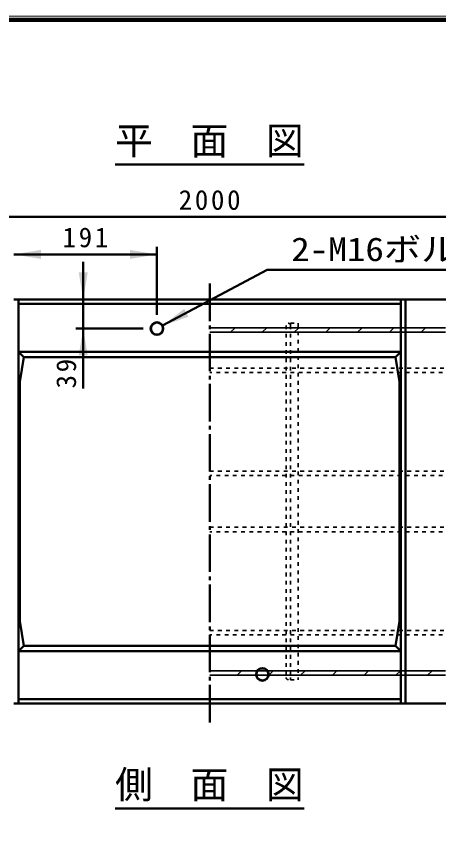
# Model space of a CAD drawing. Units: millimetres, scale not verified. Extents: x 100 to 4105, y 100 to 2870.
# Drawn here: x 2653 to 3218, y 1786 to 2870 of the extents above; entities that cross this region are included whole.
import ezdxf
from ezdxf.enums import TextEntityAlignment as Align

# ---------------------------------------------------------------- set-up
doc = ezdxf.new("R2010")
doc.units = ezdxf.units.MM
doc.header["$LTSCALE"] = 5
doc.linetypes.add('USER1', pattern=[2.2, 1, -1.2])
doc.linetypes.add('USER2', pattern=[13.4, 10, -1.2, 1, -1.2])
doc.layers.add('V-nasSTD', color=7, linetype='Continuous', lineweight=50)
doc.styles.add('ＭＳ ゴシック', font='')
doc.styles.get('ＭＳ ゴシック').set_extended_font_data('MS Gothic')

msp = doc.modelspace()

# ---------------------------------------------------------------- hatches: boundary and pattern name
at = {"layer": 'V-nasSTD'}
for points in [[(2686.052, 2557.857), (2650.052, 2551.857), (2686.052, 2545.857)], [(2805.052, 2545.857), (2841.052, 2551.857), (2805.052, 2557.857)], [(2736.552, 2527.857), (2742.552, 2491.857), (2748.552, 2527.857)], [(2848.552, 2456.857), (2883.14, 2468.505), (2880.316, 2473.799), (2877.492, 2479.093)], [(2748.552, 2416.857), (2742.552, 2452.857), (2736.552, 2416.857)]]:
    msp.add_hatch(color=256, dxfattribs=at).paths.add_polyline_path(points)

# ---------------------------------------------------------------- linework, layer by layer
at = {"layer": 'V-nasSTD', "lineweight": 100}
msp.add_line((4100, 2865), (105, 2865), dxfattribs=at)
at = {"layer": 'V-nasSTD'}
for p, q in [((2785.148, 2671.857), (3037.955, 2671.857)), ((1911.552, 2601.857), (3911.552, 2601.857)), ((2841.052, 2561.857), (2841.052, 2471.357)), ((2650.052, 2551.857), (2841.052, 2551.857)), ((2742.552, 2541.857), (2742.552, 2491.857)), ((2848.552, 2456.857), (2988.304, 2531.395)), ((2988.304, 2531.395), (3288.304, 2531.395)), ((2650.052, 2491.857), (2656.052, 2491.857)), ((2656.052, 2491.857), (2650.052, 2491.857)), ((2656.052, 2491.857), (3167.052, 2491.857)), ((2656.052, 2491.857), (2656.052, 1951.857)), ((2656.052, 2485.857), (3167.052, 2485.857)), ((2742.552, 2452.857), (2742.552, 2491.857)), ((3167.052, 2491.857), (3173.052, 2491.857)), ((3167.052, 2491.857), (3167.052, 1951.857)), ((3167.052, 2491.857), (3167.052, 2421.857)), ((3167.052, 2491.857), (3173.052, 2491.857)), ((3911.552, 2491.857), (3173.052, 2491.857)), ((3173.052, 2491.857), (3173.052, 1951.857)), ((2822.552, 2452.857), (2732.552, 2452.857)), ((2742.552, 2372.857), (2742.552, 2452.857)), ((2656.052, 2421.857), (3167.052, 2421.857)), ((2663.239, 2414.686), (2656.052, 2421.857)), ((3159.864, 2414.686), (3167.052, 2421.857)), ((2663.239, 2414.686), (2657.801, 2381.857)), ((3159.864, 2414.686), (2663.239, 2414.686)), ((3159.864, 2414.686), (3165.302, 2381.857)), ((2657.801, 2381.857), (2657.801, 2061.857)), ((3165.302, 2381.857), (3165.302, 2061.857)), ((2663.239, 2029.027), (2657.801, 2061.857)), ((3159.864, 2029.027), (3165.302, 2061.857)), ((2663.239, 2029.027), (2656.052, 2021.857)), ((2663.239, 2029.027), (3159.864, 2029.027)), ((3159.864, 2029.027), (3167.052, 2021.857)), ((2656.052, 2021.857), (3167.052, 2021.857)), ((2650.052, 1951.857), (2656.052, 1951.857)), ((2650.052, 1951.857), (2656.052, 1951.857)), ((2656.052, 1957.857), (3167.052, 1957.857)), ((2656.052, 1951.857), (3167.052, 1951.857)), ((3173.052, 1951.857), (3167.052, 1951.857)), ((3173.052, 1951.857), (3167.052, 1951.857)), ((3173.052, 1951.857), (3167.052, 1951.857)), ((3173.052, 1951.857), (3911.552, 1951.857)), ((2785.148, 1811.857), (3037.955, 1811.857))]:
    msp.add_line(p, q, dxfattribs=at)
at = {"layer": 'V-nasSTD', "linetype": 'USER2'}
msp.add_line((2911.552, 1926.857), (2911.552, 2516.857), dxfattribs=at)
at = {"layer": 'V-nasSTD', "lineweight": 35}
for p, q in [((2911.552, 2453.857), (3226.552, 2453.857)), ((2939.442, 2447.857), (2945.442, 2453.857)), ((2981.869, 2447.857), (2987.869, 2453.857)), ((3029.552, 2453.113), (3024.295, 2447.857)), ((3030.295, 2453.857), (3029.552, 2453.113)), ((3066.721, 2447.857), (3072.721, 2453.857)), ((3109.148, 2447.857), (3115.148, 2453.857)), ((3151.574, 2447.857), (3157.574, 2453.857)), ((3194.001, 2447.857), (3200.001, 2453.857)), ((3226.552, 2447.857), (2911.552, 2447.857)), ((2911.552, 1995.857), (3226.552, 1995.857)), ((2911.552, 1995.702), (2911.706, 1995.857)), ((2948.133, 1989.857), (2954.133, 1995.857)), ((2990.559, 1989.857), (2996.559, 1995.857)), ((3038.986, 1995.857), (3032.986, 1989.857)), ((3075.412, 1989.857), (3081.412, 1995.857)), ((3117.838, 1989.857), (3123.838, 1995.857)), ((3160.265, 1989.857), (3166.265, 1995.857)), ((3202.691, 1989.857), (3208.691, 1995.857)), ((3226.552, 1989.857), (2911.552, 1989.857))]:
    msp.add_line(p, q, dxfattribs=at)
at = {"layer": 'V-nasSTD', "linetype": 'USER1', "lineweight": 35}
for p, q in [((3013.552, 2456.857), (3013.552, 1986.857)), ((3019.552, 2459.857), (3029.552, 2459.857)), ((3019.552, 2459.857), (3019.552, 2456.857)), ((3019.552, 2456.857), (3019.552, 1986.857)), ((3029.552, 2459.857), (3029.552, 1983.857)), ((2911.552, 2400.033), (3233.552, 2400.033)), ((3233.552, 2394.033), (2911.552, 2394.033)), ((2911.552, 2262.357), (3233.552, 2262.357)), ((3233.552, 2256.357), (2911.552, 2256.357)), ((2911.552, 2187.357), (3233.552, 2187.357)), ((3233.552, 2181.357), (2911.552, 2181.357)), ((2911.552, 2049.68), (3233.552, 2049.68)), ((3233.552, 2043.68), (2911.552, 2043.68)), ((3019.552, 1983.857), (3019.552, 1986.857)), ((3019.552, 1983.857), (3029.552, 1983.857))]:
    msp.add_line(p, q, dxfattribs=at)
at = {"layer": 'V-nasSTD', "lineweight": 13}
msp.add_lwpolyline([(100, 100), (100, 2870), (4105, 2870), (4105, 100)], close=True, dxfattribs=at)
at = {"layer": 'V-nasSTD'}
for centre, radius in [((2841.052, 2452.857), 8.5), ((2841.052, 2452.857), 8), ((2982.052, 1990.857), 8.5), ((2982.052, 1990.857), 8)]:
    msp.add_circle(centre, radius, dxfattribs=at)
at = {"layer": 'V-nasSTD', "linetype": 'USER1', "lineweight": 35}
for centre, start, end in [((3016.552, 2456.857), 0, 180), ((3016.552, 1986.857), 180, 0)]:
    msp.add_arc(centre, 3, start, end, dxfattribs=at)

# ---------------------------------------------------------------- texts
at = {"layer": 'V-nasSTD', "style": 'ＭＳ ゴシック'}
for s, p in [('平\u3000面\u3000図', (2785.148, 2722.257)), ('側\u3000面\u3000図', (2785.148, 1862.257))]:
    msp.add_text(s, height=36.95, dxfattribs=at).set_placement(p, align=Align.TOP_LEFT)
at = {"layer": 'V-nasSTD', "style": 'ＭＳ ゴシック', "width": 1.15}
msp.add_text('2-M16ボルト', height=31.67, dxfattribs=at).set_placement((3020.464, 2574.595), align=Align.TOP_LEFT)
at = {"layer": 'V-nasSTD', "char_height": 26.39, "attachment_point": 1, "style": 'ＭＳ ゴシック'}
for s, insert in [('\\T1.2;2000', (2870.152, 2637.857)), ('\\T1.2;191', (2714.952, 2587.857))]:
    msp.add_mtext(s, dxfattribs=dict(at, insert=insert))
at = {"layer": 'V-nasSTD', "insert": (2706.552, 2372.857), "char_height": 26.39, "attachment_point": 1, "rotation": 90, "style": 'ＭＳ ゴシック'}
msp.add_mtext('\\T1.2;39', dxfattribs=at)

doc.saveas('drawing.dxf')
